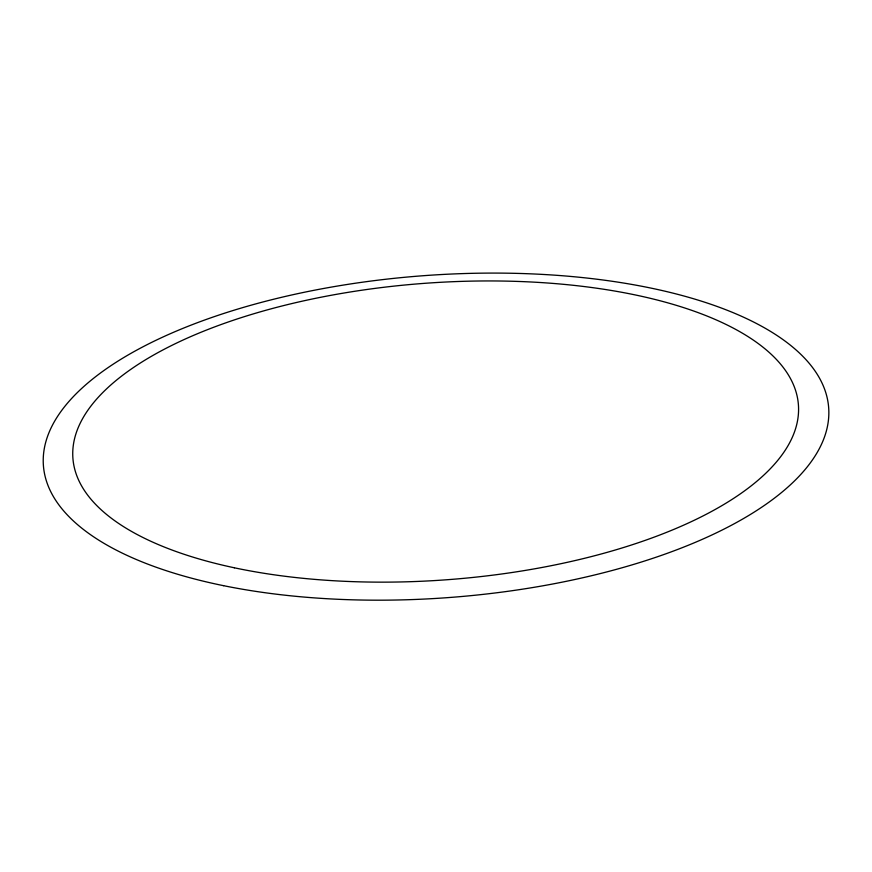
<?xml version="1.0" encoding="UTF-8"?>
<svg xmlns="http://www.w3.org/2000/svg" width="872" height="872" viewBox="0 0 872 872"><rect width="100%" height="100%" fill="white"/><g stroke="black" fill="none" stroke-linecap="round" stroke-linejoin="round"><path stroke-width="1.31" d="M223.581 585.679A393.686 161.418 -4.2 0 0 828.4 420.435A393.686 161.418 -4.2 0 0 256.15 303.794A393.686 161.418 -4.2 0 0 223.581 585.679M234.361 567.792A363.722 148.621 -4.2 0 0 797.826 418.996A363.722 148.621 -4.2 0 0 274.811 307.849A363.722 148.621 -4.2 0 0 234.361 567.792"/></g></svg>
